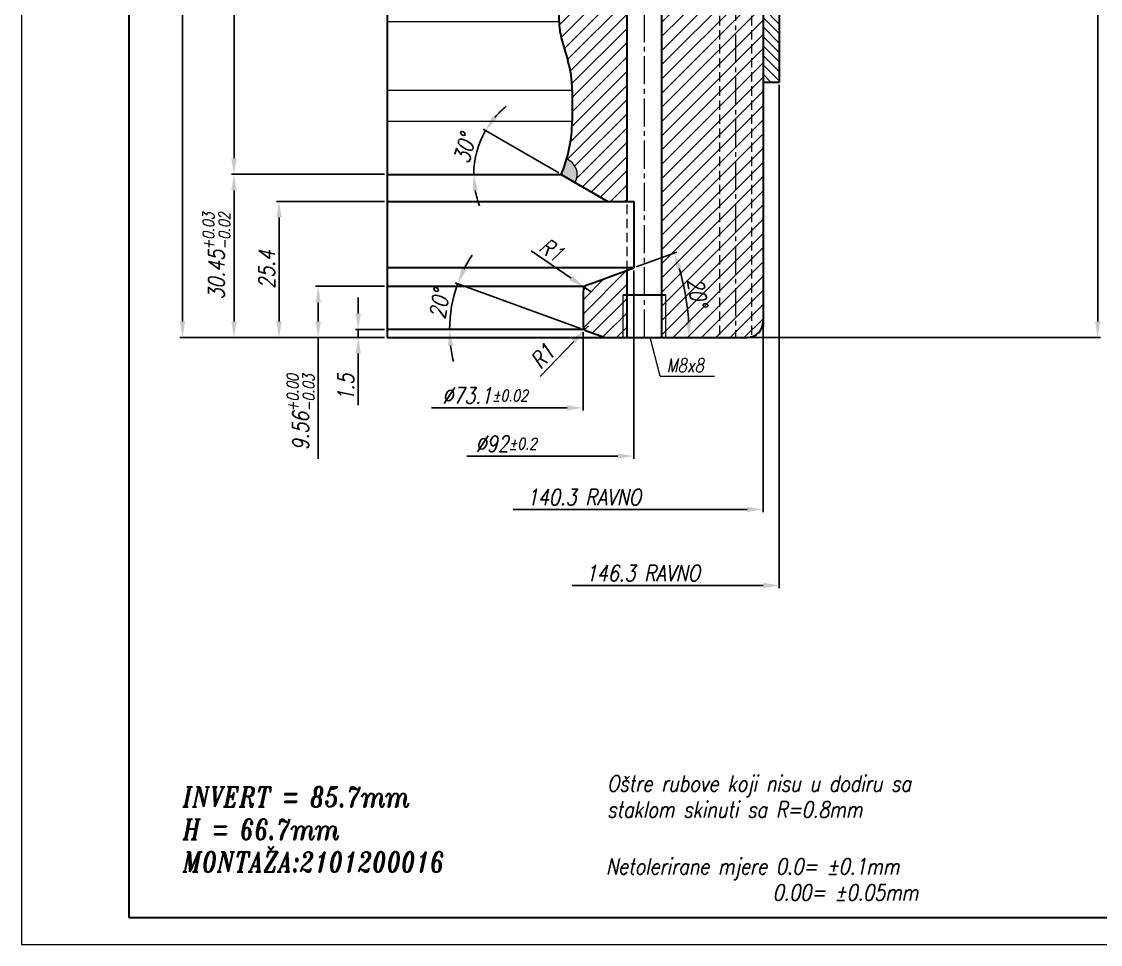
# Model space of a CAD drawing. Extents: x -234 to 858, y -95 to 532.
# Drawn here: x 11.5 to 212.8, y -94.1 to 78 of the extents above; entities that cross this region are included whole.
import ezdxf

# ---------------------------------------------------------------- set-up
doc = ezdxf.new("R2010")
doc.units = 0
doc.header["$LTSCALE"] = 7
doc.header["$MEASUREMENT"] = 0
doc.linetypes.add('CENTER2', pattern=[1.125, 0.75, -0.125, 0.125, -0.125])
doc.linetypes.add('HIDDEN', pattern=[0.375, 0.25, -0.125])
doc.layers.get('0').update_dxf_attribs({"linetype": 'CONTINUOUS', "lineweight": 15})
for name, color, linetype, lineweight in [('1', 1, 'CENTER2', 15), ('2', 2, 'HIDDEN', 15), ('3', 3, 'CONTINUOUS', 30), ('8', 250, 'CONTINUOUS', 15)]:
    doc.layers.add(name, color=color, linetype=linetype, lineweight=lineweight)
doc.styles.add('ITALICT', font='ITALICT.shx', dxfattribs={"width": 0.8, "height": 3})
doc.dimstyles.get("Standard").update_dxf_attribs({"dimtxt": 3, "dimasz": 3, "dimexe": 0.5, "dimexo": 0.5, "dimgap": 0.8, "dimtad": 1, "dimdsep": 46, "dimtxsty": 'ITALICT', "dimcen": 0.09, "dimazin": 2, "dimtfac": 1, "dimtmove": 0, "dimatfit": 3, "dimfxl": 1, "dimtolj": 1, "dimtzin": 0, "dimarcsym": 0})

# ---------------------------------------------------------------- blocks, each defined once
blk = doc.blocks.new('*D27')
at = {"color": 0, "lineweight": -2, "transparency": 16777216}
for p, q in [((79.23, 291.83), (50.64, 291.83)), ((51.14, 288.83), (51.14, 52.53)), ((79.23, 49.53), (50.64, 49.53))]:
    blk.add_line(p, q, dxfattribs=at)
at = {"color": 0, "transparency": 16777216}
for points in [[(50.64, 288.83), (51.64, 288.83), (51.14, 291.83)], [(50.64, 52.53), (51.64, 52.53), (51.14, 49.53)]]:
    blk.add_solid(points, dxfattribs=at)
at = {"color": 0, "transparency": 16777216, "insert": (48.84, 170.68), "char_height": 3, "attachment_point": 5, "rotation": 90, "style": 'ITALICT'}
blk.add_mtext('\\A1;242.3{}{\\H0.71x;\\C3;%%p0.05}', dxfattribs=at)
blk = doc.blocks.new('*D28')
at = {"color": 0, "lineweight": -2, "transparency": 16777216}
for p, q in [((79.23, 49.53), (50.64, 49.53)), ((51.14, 46.53), (51.14, 22.08)), ((79.23, 19.08), (50.64, 19.08))]:
    blk.add_line(p, q, dxfattribs=at)
at = {"color": 0, "transparency": 16777216}
for points in [[(50.64, 46.53), (51.64, 46.53), (51.14, 49.53)], [(50.64, 22.08), (51.64, 22.08), (51.14, 19.08)]]:
    blk.add_solid(points, dxfattribs=at)
at = {"color": 0, "transparency": 16777216, "insert": (47.85, 34.3), "char_height": 3, "attachment_point": 5, "rotation": 90, "style": 'ITALICT'}
blk.add_mtext('\\A1;30.45{}{\\H0.71x;\\C3;\\S+0.03^ -0.02;}', dxfattribs=at)
blk = doc.blocks.new('*D31')
at = {"color": 0, "lineweight": -2, "transparency": 16777216}
for p, q in [((74.31, 23.58), (74.31, 26.58)), ((79.23, 20.58), (73.81, 20.58)), ((74.31, 20.58), (74.31, 19.08)), ((79.23, 19.08), (73.81, 19.08)), ((74.31, 16.08), (74.31, 6.45))]:
    blk.add_line(p, q, dxfattribs=at)
at = {"color": 0, "transparency": 16777216}
for points in [[(73.81, 23.58), (74.81, 23.58), (74.31, 20.58)], [(73.81, 16.08), (74.81, 16.08), (74.31, 19.08)]]:
    blk.add_solid(points, dxfattribs=at)
at = {"color": 0, "transparency": 16777216, "insert": (72.01, 9.76), "char_height": 3, "attachment_point": 5, "rotation": 90, "style": 'ITALICT'}
blk.add_mtext('\\A1;1.5', dxfattribs=at)
blk = doc.blocks.new('*D32')
at = {"color": 0, "lineweight": -2, "transparency": 16777216}
for p, q in [((79.23, 28.64), (66.35, 28.64)), ((66.85, 25.64), (66.85, 22.08)), ((79.23, 19.08), (66.35, 19.08)), ((66.85, 19.08), (66.85, -3.57))]:
    blk.add_line(p, q, dxfattribs=at)
at = {"color": 0, "transparency": 16777216}
for points in [[(66.35, 25.64), (67.35, 25.64), (66.85, 28.64)], [(66.35, 22.08), (67.35, 22.08), (66.85, 19.08)]]:
    blk.add_solid(points, dxfattribs=at)
at = {"color": 0, "transparency": 16777216, "insert": (63.57, 5.15), "char_height": 3, "attachment_point": 5, "rotation": 90, "style": 'ITALICT'}
blk.add_mtext('\\A1;9.56{}{\\H0.71x;\\C3;\\S+0.00^ -0.03;}', dxfattribs=at)
blk = doc.blocks.new('*D33')
at = {"color": 0, "lineweight": -2, "transparency": 16777216}
for p, q in [((79.23, 44.48), (59.04, 44.48)), ((59.54, 22.08), (59.54, 41.48)), ((79.23, 19.08), (59.04, 19.08))]:
    blk.add_line(p, q, dxfattribs=at)
at = {"color": 0, "transparency": 16777216}
for points in [[(59.04, 41.48), (60.04, 41.48), (59.54, 44.48)], [(59.04, 22.08), (60.04, 22.08), (59.54, 19.08)]]:
    blk.add_solid(points, dxfattribs=at)
at = {"color": 0, "transparency": 16777216, "insert": (57.24, 31.78), "char_height": 3, "attachment_point": 5, "rotation": 90, "style": 'ITALICT'}
blk.add_mtext('\\A1;25.4', dxfattribs=at)
blk = doc.blocks.new('*D41')
at = {"color": 0, "lineweight": -2, "transparency": 16777216}
for p, q in [((79.23, 291.83), (41.03, 291.83)), ((41.53, 288.83), (41.53, 22.08)), ((79.23, 19.08), (41.03, 19.08))]:
    blk.add_line(p, q, dxfattribs=at)
at = {"color": 0, "transparency": 16777216}
for points in [[(41.03, 288.83), (42.03, 288.83), (41.53, 291.83)], [(41.03, 22.08), (42.03, 22.08), (41.53, 19.08)]]:
    blk.add_solid(points, dxfattribs=at)
at = {"color": 0, "transparency": 16777216, "insert": (38.25, 155.45), "char_height": 3, "attachment_point": 5, "rotation": 90, "style": 'ITALICT'}
blk.add_mtext('\\A1;272.75{}{\\H0.71x;\\C3;\\S+0.08^ -0.07;}', dxfattribs=at)
blk = doc.blocks.new('*D44')
at = {"color": 0, "lineweight": -2, "transparency": 16777216}
for p, q in [((106.6, 35.26), (114.07, 30.13)), ((117.78, 27.59), (116.54, 28.43))]:
    blk.add_line(p, q, dxfattribs=at)
at = {"color": 0, "transparency": 16777216}
blk.add_solid([(114.35, 30.55), (113.78, 29.72), (116.54, 28.43)], dxfattribs=at)
at = {"color": 0, "transparency": 16777216, "insert": (110.4, 35.44), "char_height": 3, "attachment_point": 5, "rotation": 325.498, "style": 'ITALICT'}
blk.add_mtext('\\A1;R1', dxfattribs=at)
blk = doc.blocks.new('*D47')
at = {"color": 0, "lineweight": -2, "transparency": 16777216}
for p, q in [((125.73, 31.57), (125.73, -3.54)), ((122.73, -3.04), (94.59, -3.04))]:
    blk.add_line(p, q, dxfattribs=at)
at = {"color": 0, "transparency": 16777216}
blk.add_solid([(122.73, -2.54), (122.73, -3.54), (125.73, -3.04)], dxfattribs=at)
at = {"color": 0, "transparency": 16777216, "insert": (101.94, -0.74), "char_height": 3, "attachment_point": 5, "style": 'ITALICT'}
blk.add_mtext('\\A1;%%c92{}{\\H0.71x;\\C3;%%p0.2}', dxfattribs=at)
blk = doc.blocks.new('*D48')
at = {"color": 0, "lineweight": -2, "transparency": 16777216}
for p, q in [((116.28, 20.08), (116.28, 5.46)), ((113.28, 5.96), (87.97, 5.96))]:
    blk.add_line(p, q, dxfattribs=at)
at = {"color": 0, "transparency": 16777216}
blk.add_solid([(113.28, 6.46), (113.28, 5.46), (116.28, 5.96)], dxfattribs=at)
at = {"color": 0, "transparency": 16777216, "insert": (98, 8.26), "char_height": 3, "attachment_point": 5, "style": 'ITALICT'}
blk.add_mtext('\\A1;%%c73.1{}{\\H0.71x;\\C3;%%p0.02}', dxfattribs=at)
blk = doc.blocks.new('*D52')
at = {"color": 0, "lineweight": -2, "transparency": 16777216}
for p, q in [((149.88, 21.58), (149.88, -13.48)), ((146.88, -12.98), (103.25, -12.98))]:
    blk.add_line(p, q, dxfattribs=at)
at = {"color": 0, "transparency": 16777216}
blk.add_solid([(146.88, -12.48), (146.88, -13.48), (149.88, -12.98)], dxfattribs=at)
at = {"color": 0, "transparency": 16777216, "insert": (116.45, -10.68), "char_height": 3, "attachment_point": 5, "style": 'ITALICT'}
blk.add_mtext('\\A1;140.3 RAVNO', dxfattribs=at)
blk = doc.blocks.new('*D53')
at = {"color": 0, "lineweight": -2, "transparency": 16777216}
for p, q in [((152.88, 66.23), (152.88, -27.68)), ((149.88, -27.18), (114.24, -27.18))]:
    blk.add_line(p, q, dxfattribs=at)
at = {"color": 0, "transparency": 16777216}
blk.add_solid([(149.88, -26.68), (149.88, -27.68), (152.88, -27.18)], dxfattribs=at)
at = {"color": 0, "transparency": 16777216, "insert": (127.44, -24.88), "char_height": 3, "attachment_point": 5, "style": 'ITALICT'}
blk.add_mtext('\\A1;146.3 RAVNO', dxfattribs=at)
blk = doc.blocks.new('*D58')
at = {"color": 0, "lineweight": -2, "transparency": 16777216}
blk.add_line((115.81, 20.75), (92.39, 29.27), dxfattribs=at)
for start, end in [(146.1957, 153.0978), (160, 180), (186.9022, 193.8043)]:
    blk.add_arc((116.28, 20.58), 24.92, start, end, dxfattribs=at)
at = {"color": 0, "transparency": 16777216}
for points in [[(94.51, 31.65), (93.6, 32.05), (92.86, 29.1)], [(91.04, 17.55), (92.04, 17.61), (91.36, 20.58)]]:
    blk.add_solid(points, dxfattribs=at)
at = {"color": 0, "transparency": 16777216, "insert": (89.47, 25.3), "char_height": 3, "attachment_point": 5, "rotation": 80, "style": 'ITALICT'}
blk.add_mtext('\\A1;20°', dxfattribs=at)
blk = doc.blocks.new('*D68')
at = {"color": 0, "lineweight": -2, "transparency": 16777216}
blk.add_line((126.2, 32.25), (133.75, 35), dxfattribs=at)
blk.add_arc((90.01, 19.08), 46.05, 3.7332, 16.2668, dxfattribs=at)
at = {"color": 0, "transparency": 16777216}
for points in [[(133.74, 31.82), (134.69, 32.13), (133.28, 34.83)], [(136.46, 22.09), (135.46, 22.06), (136.06, 19.08)]]:
    blk.add_solid(points, dxfattribs=at)
at = {"color": 0, "transparency": 16777216, "insert": (137.63, 27.47), "char_height": 3, "attachment_point": 5, "rotation": 280, "style": 'ITALICT'}
blk.add_mtext('\\A1;20°', dxfattribs=at)
blk = doc.blocks.new('*D69')
at = {"color": 0, "lineweight": -2, "transparency": 16777216}
for p, q in [((117.28, 21.28), (116.59, 20.55)), ((108.29, 11.81), (114.52, 18.37))]:
    blk.add_line(p, q, dxfattribs=at)
at = {"color": 0, "transparency": 16777216}
blk.add_solid([(114.16, 18.72), (114.88, 18.03), (116.59, 20.55)], dxfattribs=at)
at = {"color": 0, "transparency": 16777216, "insert": (108.7, 15.59), "char_height": 3, "attachment_point": 5, "rotation": 46.4913, "style": 'ITALICT'}
blk.add_mtext('\\A1;R1', dxfattribs=at)
blk = doc.blocks.new('*D72')
at = {"color": 0, "lineweight": -2, "transparency": 16777216}
for p, q in [((148.23, 215.58), (212.8, 215.58)), ((212.3, 22.08), (212.3, 212.58)), ((147.38, 19.08), (212.8, 19.08))]:
    blk.add_line(p, q, dxfattribs=at)
at = {"color": 0, "transparency": 16777216}
for points in [[(211.8, 212.58), (212.8, 212.58), (212.3, 215.58)], [(211.8, 22.08), (212.8, 22.08), (212.3, 19.08)]]:
    blk.add_solid(points, dxfattribs=at)
at = {"color": 0, "transparency": 16777216, "insert": (210, 117.23), "char_height": 3, "attachment_point": 5, "rotation": 90, "style": 'ITALICT'}
blk.add_mtext('\\A1;196.5', dxfattribs=at)
blk = doc.blocks.new('*D93')
at = {"color": 0, "linetype": 'ByBlock', "lineweight": -2, "transparency": 16777216}
blk.add_line((111.74, 49.78), (97.62, 57.93), dxfattribs=at)
for start, end in [(128.8894, 139.4447), (150, 180), (190.5553, 201.1106)]:
    blk.add_arc((112.18, 49.53), 16.31, start, end, dxfattribs=at)
at = {"color": 0, "transparency": 16777216}
for points in [[(100.19, 59.84), (99.38, 60.42), (98.05, 57.68)], [(95.65, 46.49), (96.64, 46.58), (95.87, 49.53)]]:
    blk.add_solid(points, dxfattribs=at)
at = {"color": 0, "transparency": 16777216, "insert": (94.2, 54.34), "char_height": 3, "attachment_point": 5, "rotation": 75, "style": 'ITALICT'}
blk.add_mtext('\\A1;30°', dxfattribs=at)
blk = doc.blocks.new('*D95')
at = {"color": 0, "linetype": 'ByBlock', "lineweight": -2, "transparency": 16777216}
blk.add_arc((127.73, 191.51), 83.17, 92.0667, 98.9333, dxfattribs=at)
at = {"color": 0, "transparency": 16777216}
for points in [[(114.9, 273.18), (114.72, 274.16), (111.86, 273.15)], [(124.72, 275.13), (124.74, 274.13), (127.73, 274.68)]]:
    blk.add_solid(points, dxfattribs=at)
at = {"color": 0, "transparency": 16777216, "insert": (119.53, 276.59), "char_height": 3, "attachment_point": 5, "rotation": 5.5, "style": 'ITALICT'}
blk.add_mtext('\\A1;11°', dxfattribs=at)

msp = doc.modelspace()

# ---------------------------------------------------------------- hatches: boundary and pattern name
h = msp.add_hatch(color=256)
h.dxf.hatch_style = 1
h.paths.add_polyline_path([(113.1994, 52.3453, -0.03011166), (112.1759, 49.5253), (114.774, 48.0253, 0.46658203)])
at = {"layer": '8'}
h = msp.add_hatch(dxfattribs=at)
h.set_pattern_fill('ANSI31', color=256, scale=15)
h.paths.add_polyline_path([(144.7259, 133.1253), (135.8759, 133.1253), (135.8759, 133.8753), (134.8759, 133.8753), (132.9995, 137.1253), (134.8759, 140.3753), (135.8759, 140.3753), (135.8759, 141.1253), (144.7259, 141.1253), (144.7259, 217.3074), (144.6759, 291.8253), (131.7259, 291.8253), (131.7259, 283.8253), (130.9759, 283.8253), (130.9759, 27.0753), (131.7259, 27.0753), (131.7259, 19.0753), (144.7259, 19.0753)])
h.paths.add_polyline_path([(149.8759, 133.1253), (144.7259, 133.1253), (144.7259, 19.0753), (146.8759, 19.0753, 0.41421356), (149.8759, 22.0753)])
h.paths.add_polyline_path([(155.7259, 197.0753), (144.7259, 208.0753), (144.7259, 141.1253), (149.8759, 141.1253), (149.8759, 146.7253), (155.7259, 146.7253)])
h.paths.add_polyline_path([(149.8759, 141.1253), (144.7259, 141.1253), (144.7259, 140.3753), (149.8759, 140.3753)])
h.paths.add_polyline_path([(144.7259, 141.1253), (135.8759, 141.1253), (135.8759, 140.3753), (144.7259, 140.3753)], flags=17)
h.paths.add_polyline_path([(144.7259, 133.8753), (135.8759, 133.8753), (135.8759, 133.1253), (144.7259, 133.1253)], flags=17)
h.paths.add_polyline_path([(149.8759, 133.8753), (144.7259, 133.8753), (144.7259, 133.1253), (149.8759, 133.1253)])
h.paths.add_polyline_path([(123.7259, 27.0753), (124.4759, 27.0753), (124.4759, 31.6199), (117.2629, 28.9945, 0.31529879), (116.2759, 27.585), (116.2759, 21.2755, 0.31529879), (116.9339, 20.3358), (120.3971, 19.0753), (123.7259, 19.0753)])
h.paths.add_polyline_path([(124.4759, 27.0753), (123.7259, 27.0753), (123.7259, 19.0753), (124.4759, 19.0753)])
h.paths.add_polyline_path([(131.7259, 27.0753), (130.9759, 27.0753), (130.9759, 19.0753), (131.7259, 19.0753)], flags=17)
h.paths.add_polyline_path([(131.7259, 291.8253), (130.9759, 291.8253), (130.9759, 283.8253), (131.7259, 283.8253)], flags=17)
h.paths.add_polyline_path([(131.2216, 169.8987), (141.6359, 169.8987), (141.6359, 174.3987), (131.2216, 174.3987)], flags=24)
h.paths.add_polyline_path([(140.2973, 124.9348), (145.4545, 124.9348), (145.4545, 129.4348), (140.2973, 129.4348)], flags=9)
h.paths.add_polyline_path([(140.7779, 117.8824), (146.0493, 117.8824), (146.0493, 122.3824), (140.7779, 122.3824)], flags=9)
h.paths.add_polyline_path([(123.033, 95.7492), (132.4187, 95.7492), (132.4187, 100.2492), (123.033, 100.2492)], flags=9)
h.paths.add_polyline_path([(134.7748, 30.6894), (136.0474, 23.4721), (140.479, 24.2536), (139.2065, 31.4708)], flags=24)
h = msp.add_hatch(dxfattribs=at)
h.set_pattern_fill('ANSI31', color=256, scale=15)
h.paths.add_polyline_path([(124.4759, 191.1936), (123.7914, 194.7149), (113.9768, 192.4788, -0.03708491), (114.2259, 189.1253), (114.2259, 181.5674), (111.8259, 78.0253, 0.07617359), (112.2152, 75.0211), (113.4418, 70.7703, -0.07034877), (114.2259, 65.2253), (114.2259, 59.4253, -0.07211455), (113.1994, 52.3453, -0.46658203), (114.774, 48.0253), (120.9227, 44.4753), (124.4759, 44.4753)])
h.paths.add_polyline_path([(123.033, 95.7492), (132.4187, 95.7492), (132.4187, 100.2492), (123.033, 100.2492)], flags=9)
h = msp.add_hatch(dxfattribs=at)
h.set_pattern_fill('ANSI31', color=256, scale=10, angle=90, style=0)
h.set_pattern_definition([(135, (-47.3794, -75.7394), (-0.8838835, -0.8838835), [])])
h.paths.add_polyline_path([(152.8759, 88.1253), (149.8759, 88.1253), (149.8759, 66.7253), (152.8759, 66.7253)])
h.paths.add_polyline_path([(149.8759, 88.1253), (152.8759, 88.1253), (152.8759, 100.1253), (149.8759, 100.1253)])
h.paths.add_polyline_path([(149.8759, 100.1253), (152.8759, 100.1253), (152.8759, 112.1253), (149.8759, 112.1253)])
h.paths.add_polyline_path([(152.8759, 132.6253), (149.8759, 132.6253), (149.8759, 112.1253), (152.8759, 112.1253)])
h.paths.add_polyline_path([(152.8759, 146.6253), (149.8759, 146.6253), (149.8759, 141.6253), (152.8759, 141.6253)])

# ---------------------------------------------------------------- linework, layer by layer
for p, q in [((11.4997, 506.465), (11.4997, -94.1371)), ((123.7259, 19.0753), (123.7259, 27.0753)), ((131.7259, 19.0753), (131.7259, 27.0753)), ((130.676, 11.8647), (128.7784, 19.0753)), ((130.676, 11.8647), (140.7745, 11.8647)), ((11.4997, -94.1371), (431.4997, -94.1371))]:
    msp.add_line(p, q)
msp.add_arc((112.1759, 49.5253), 3, 329.99998, 70.051625)
at = {"layer": '1'}
for p, q in [((127.7259, 19.0753), (127.7259, 291.8253)), ((144.7259, 217.3074), (144.7259, 19.0753))]:
    msp.add_line(p, q, dxfattribs=at)
at = {"layer": '2'}
for p, q in [((141.7259, 215.5753), (141.7259, 19.0753)), ((147.7259, 215.5753), (147.7259, 19.1982)), ((124.4759, 31.6199), (124.4759, 44.4753)), ((116.2759, 28.6353), (117.2629, 28.9945)), ((116.2759, 28.6353), (116.2759, 27.585)), ((116.2759, 21.2755), (116.2759, 20.5753)), ((116.2759, 20.5753), (116.9339, 20.3358))]:
    msp.add_line(p, q, dxfattribs=at)
at = {"layer": '3'}
for p, q in [((31.4997, 501.465), (31.4997, -89.1371)), ((79.7259, 291.8253), (79.7259, 19.0753)), ((130.9759, 19.0753), (130.9759, 291.8253)), ((124.4759, 44.4753), (124.4759, 191.1936)), ((111.8259, 78.0253), (114.2245, 181.5094)), ((149.8759, 146.7253), (149.8759, 21.1753)), ((152.8759, 146.6253), (152.8759, 66.7253)), ((112.2152, 75.0211), (113.4418, 70.7703)), ((149.8759, 66.7253), (152.8759, 66.7253)), ((114.2259, 65.2253), (114.2259, 59.4253)), ((79.7259, 49.5253), (112.1759, 49.5253)), ((79.7259, 49.5253), (112.1759, 49.5253)), ((112.1759, 49.5253), (120.9228, 44.4753)), ((79.7259, 44.4753), (125.7259, 44.4753)), ((125.7259, 44.4753), (125.7259, 32.0748)), ((125.7259, 32.0748), (79.7259, 32.0748)), ((117.2629, 28.9945), (125.7259, 32.0748)), ((124.4759, 19.0753), (124.4759, 31.6199)), ((79.7259, 28.6353), (116.2759, 28.6353)), ((116.2759, 27.585), (116.2759, 21.2755)), ((123.7259, 27.0753), (131.7259, 27.0753)), ((116.2759, 20.5753), (79.7259, 20.5753)), ((116.9339, 20.3358), (120.3971, 19.0753)), ((79.7259, 19.0753), (146.8759, 19.0753)), ((31.4997, -89.1371), (426.4997, -89.1371))]:
    msp.add_line(p, q, dxfattribs=at)
for centre, radius, start, end in [((121.8232, 77.7936), 10, 178.67218, 196.096233), ((94.2259, 65.2253), 20, 0, 16.096233), ((89.296, 59.4253), 24.9299, 336.602125, 0), ((117.7759, 27.585), 1.5, 110, 180), ((117.2759, 21.2755), 1, 180, 250), ((146.8759, 22.0753), 3, 270, 0)]:
    msp.add_arc(centre, radius, start, end, dxfattribs=at)
at = {"layer": '8'}
for p, q in [((79.7259, 78.0253), (111.8259, 78.0253)), ((79.7259, 65.2253), (114.2259, 65.2253)), ((79.7259, 59.4253), (114.2259, 59.4253))]:
    msp.add_line(p, q, dxfattribs=at)

# ---------------------------------------------------------------- texts
at = {"style": 'ITALICT', "width": 0.8}
for s, height, p in [('M8x8', 2.5, (131.8527, 12.6489)), ('Oštre rubove koji nisu u dodiru sa', 3, (120.7749, -65.6199)), ('INVERT = 85.7mm', 3.75, (41.5733, -68.4791)), ('staklom skinuti sa R=0.8mm', 3, (120.7749, -70.477)), ('H = 66.7mm', 3.75, (41.5733, -74.5505)), ('MONTAŽA:2101200016', 3.75, (41.5733, -80.6219)), ('Netolerirane mjere 0.0= %%P0.1mm', 3, (120.574, -81.0798)), ('                0.00= %%P0.05mm', 3, (123.0449, -85.9369))]:
    msp.add_text(s, height=height, dxfattribs=at).set_placement(p)

# ---------------------------------------------------------------- dimensions: what is measured, and where the dimension line sits
for base, p1, p2, text, override, picture, middle in [((41.5305, 19.0753), (79.7259, 291.8253), (79.7259, 19.0753), '<>{}{\\H0.71x;\\C3;\\S+0.08^ -0.07;}', {"dimtp": 0.08, "dimtm": 0.07}, '*D41', (38.2455, 155.4503)), ((51.1384, 49.5253), (79.7259, 291.8253), (79.7259, 49.5253), '<>{}{\\H0.71x;\\C3;%%p0.05}', {"dimtp": 0.05, "dimtm": 0.05}, '*D27', (48.8384, 170.6753)), ((51.1384, 19.0753), (79.7259, 49.5253), (79.7259, 19.0753), '<>{}{\\H0.71x;\\C3;\\S+0.03^ -0.02;}', {"dimtp": 0.03, "dimtm": 0.02}, '*D28', (47.8534, 34.3003))]:
    dim = msp.add_linear_dim(base=base, p1=p1, p2=p2, angle=90, text=text, dimstyle='Standard', override=override)
    dim.commit()
    dim.dimension.update_dxf_attribs({"geometry": picture, "text_midpoint": middle})
for base, line1, line2, picture, middle in [((122.4067, 274.5106), ((127.7259, 191.5065), (108.2259, 291.8253)), ((127.7259, 19.0753), (127.7259, 291.8253)), '*D95', (119.5335, 276.5873)), ((96.8518, 55.1028), ((79.7259, 49.5253), (112.1759, 49.5253)), ((112.1759, 49.5253), (120.9228, 44.4753)), '*D93', (94.2024, 54.3413))]:
    dim = msp.add_angular_dim_2l(base=base, line1=line1, line2=line2, dimstyle='Standard', override={"dimarcsym": 1})
    dim.commit()
    dim.dimension.update_dxf_attribs({"geometry": picture, "text_midpoint": middle})
dim = msp.add_linear_dim(base=(212.3002, 215.5753), p1=(146.8759, 19.0753), p2=(147.7259, 215.5753), angle=90, dimstyle='Standard', override={"dimtmove": 0})
dim.commit()
dim.dimension.update_dxf_attribs({"geometry": '*D72', "text_midpoint": (212.3002, 117.2253), "dimtype": 160})
for base, p1, p2, text, override, picture, middle in [((79.7259, -27.1816), (152.8759, 66.7253), (79.7259, -5.5247), '<> RAVNO', {"dimlfac": 2, "dimse2": 1, "dimsd2": 1, "dimtmove": 0}, '*D53', (127.4359, -27.1816)), ((79.7259, -3.0435), (125.7259, 32.0748), (79.7259, 19.0753), '%%c<>{}{\\H0.71x;\\C3;%%p0.2}', {"dimlfac": 2, "dimse2": 1, "dimsd2": 1, "dimtp": 0.2, "dimtm": 0.2, "dimtmove": 0}, '*D47', (101.9445, -3.0435)), ((79.7259, -12.9809), (149.8759, 22.0753), (79.7259, -3.3247), '<> RAVNO', {"dimlfac": 2, "dimse2": 1, "dimsd2": 1, "dimtmove": 0}, '*D52', (116.4455, -12.9809))]:
    dim = msp.add_linear_dim(base=base, p1=p1, p2=p2, text=text, dimstyle='Standard', override=override)
    dim.commit()
    dim.dimension.update_dxf_attribs({"geometry": picture, "text_midpoint": middle, "dimtype": 160})
for base, p1, p2, picture, middle in [((59.5405, 44.4798), (79.7259, 19.0753), (79.7259, 44.4798), '*D33', (57.2405, 31.7775)), ((74.3079, 19.0753), (79.7259, 20.5753), (79.7259, 19.0753), '*D31', (72.0079, 9.761))]:
    dim = msp.add_linear_dim(base=base, p1=p1, p2=p2, angle=90, dimstyle='Standard')
    dim.commit()
    dim.dimension.update_dxf_attribs({"geometry": picture, "text_midpoint": middle})
dim = msp.add_radius_dim(center=(117.7759, 27.585), mpoint=(116.5397, 28.4347), text='R1', dimstyle='Standard')
dim.commit()
dim.dimension.update_dxf_attribs({"geometry": '*D44', "text_midpoint": (110.402, 35.4442)})
for base, line1, line2, picture, middle in [((135.7501, 24.4216), ((79.7259, 19.0753), (146.8759, 19.0753)), ((117.2629, 28.9945), (125.7259, 32.0748)), '*D68', (137.6269, 27.4715)), ((92.0291, 26.3219), ((116.2759, 20.5753), (79.7259, 20.5753)), ((116.2759, 20.5753), (120.3971, 19.0753)), '*D58', (89.471, 25.3017))]:
    dim = msp.add_angular_dim_2l(base=base, line1=line1, line2=line2, dimstyle='Standard')
    dim.commit()
    dim.dimension.update_dxf_attribs({"geometry": picture, "text_midpoint": middle})
dim = msp.add_linear_dim(base=(66.8506, 28.6353), p1=(79.7259, 19.0753), p2=(79.7259, 28.6353), angle=90, text='<>{}{\\H0.71x;\\C3;\\S+0.00^ -0.03;}', dimstyle='Standard', override={"dimtp": 0, "dimtm": 0.03, "dimtdec": 2, "dimtzin": 0})
dim.commit()
dim.dimension.update_dxf_attribs({"geometry": '*D32', "text_midpoint": (66.8506, 5.1459), "dimtype": 160})
dim = msp.add_linear_dim(base=(79.7259, 5.9565), p1=(116.2759, 20.5753), p2=(79.7259, 19.0753), text='%%c<>{}{\\H0.71x;\\C3;%%p0.02}', dimstyle='Standard', override={"dimlfac": 2, "dimse2": 1, "dimsd2": 1, "dimtp": 0.02, "dimtm": 0.02, "dimtmove": 0})
dim.commit()
dim.dimension.update_dxf_attribs({"geometry": '*D48', "text_midpoint": (98.0009, 8.2565)})
dim = msp.add_radius_dim(center=(117.2759, 21.2755), mpoint=(116.5874, 20.5502), dimstyle='Standard')
dim.commit()
dim.dimension.update_dxf_attribs({"geometry": '*D69', "text_midpoint": (108.7034, 15.5856)})

doc.saveas('drawing.dxf')
